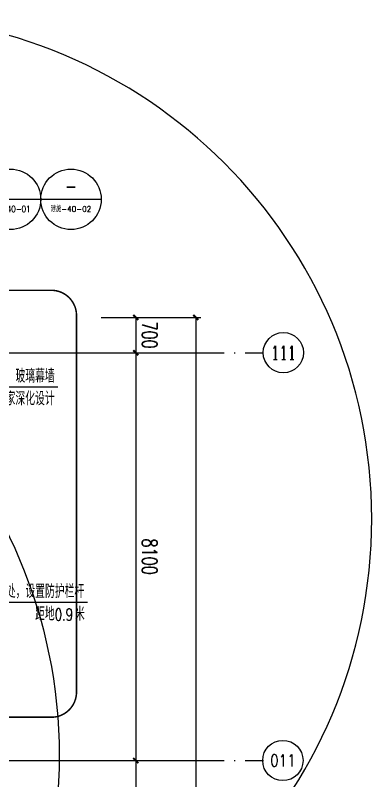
# Model space of a CAD drawing. Extents: x -1313754 to 847533, y 489853 to 941203.
# Drawn here: x -67074 to -60003, y 823320 to 838521 of the extents above; entities that cross this region are included whole.
import ezdxf
from ezdxf.enums import TextEntityAlignment as Align

# ---------------------------------------------------------------- set-up
doc = ezdxf.new("R2010")
doc.units = 0
doc.header["$LTSCALE"] = 1000
doc.header["$MEASUREMENT"] = 0
doc.linetypes.add('DASH', pattern=[0.35, 0.25, -0.1])
doc.linetypes.add('DOTE', pattern=[2.42, 2, -0.2, 0.02, -0.2])
doc.layers.get('Defpoints').update_dxf_attribs({"color": 210})
for name, color, linetype in [('A-AXIS-D', 1, 'Continuous'), ('A-AXIS-DOTE', 14, 'DOTE'), ('A-AXIS-DP', 126, 'Continuous'), ('A-AXIS-SYMB', 3, 'Continuous'), ('A-LIN-V', 9, 'Continuous'), ('AS-WALL', 40, 'Continuous'), ('DIM_ELEV', 3, 'Continuous'), ('PUB_TEXT', 7, 'Continuous'), ('SB_ZF消火栓', 10, 'Continuous')]:
    doc.layers.add(name, color=color, linetype=linetype)
doc.styles.add('_TCH_AXIS', font='COMPLEX', dxfattribs={"bigfont": 'GBCBIG'})
doc.styles.add('_TCH_DIM', font='SIMPLEX', dxfattribs={"bigfont": 'GBCBIG'})
doc.styles.add('_TCH_DIM_T3', font='SIMPLEX', dxfattribs={"width": 0.705882, "bigfont": 'GBCBIG'})
doc.styles.add('A-DIM_T3', font='SIMPLEX', dxfattribs={"width": 0.705882, "bigfont": 'GBCBIG'})
doc.dimstyles.new('_TCH_ARCH&&100', dxfattribs={"dimtxt": 297.5, "dimasz": 100, "dimexe": 100, "dimexo": 100, "dimgap": 126.25, "dimtad": 1, "dimdec": 0, "dimzin": 0, "dimdsep": 46, "dimtxsty": '_TCH_DIM_T3', "dimblk": 'ARCHTICK', "dimcen": 0.09, "dimclrt": 7, "dimazin": 2, "dimtfac": 1, "dimtdec": 0, "dimtix": 1, "dimtmove": 2, "dimatfit": 3, "dimfxl": 0, "dimtolj": 1, "dimtzin": 0, "dimarcsym": 0})
doc.dimstyles.new('A-DIM&&100', dxfattribs={"dimtxt": 297.5, "dimasz": 100, "dimexe": 100, "dimexo": 100, "dimgap": 126.25, "dimtad": 1, "dimdec": 0, "dimzin": 0, "dimdsep": 46, "dimtxsty": 'A-DIM_T3', "dimblk": 'ARCHTICK', "dimcen": 0.09, "dimclrt": 7, "dimazin": 2, "dimtfac": 1, "dimtdec": 0, "dimtix": 1, "dimtmove": 2, "dimatfit": 3, "dimfxl": 0, "dimtolj": 1, "dimtzin": 0, "dimarcsym": 0})

# ---------------------------------------------------------------- blocks, each defined once
blk = doc.blocks.new('_ArchTick')
at = {"color": 0, "linetype": 'ByBlock', "const_width": 0.4}
blk.add_lwpolyline([(-0.5, -0.5), (0.5, 0.5)], dxfattribs=at)
blk = doc.blocks.new('*D1332')
at = {"layer": 'A-AXIS-D', "color": 0, "lineweight": -2}
for p, q in [((155366, 27700), (156152, 27700)), ((156052, 27700), (156052, 27000)), ((155366, 27000), (156152, 27000))]:
    blk.add_line(p, q, dxfattribs=at)
at = {"layer": 'Defpoints', "color": 0}
for p in [(155266, 27700), (155266, 27000), (156052, 27000)]:
    blk.add_point(p, dxfattribs=at)
at = {"layer": 'A-AXIS-D', "color": 0, "lineweight": -2, "xscale": 100, "yscale": 100, "zscale": 100}
for p, rotation in [((156052, 27700), 90), ((156052, 27000), 270)]:
    blk.add_blockref('_ArchTick', p, dxfattribs=dict(at, rotation=rotation))
at = {"layer": 'A-AXIS-D', "color": 7, "insert": (156327, 27350), "char_height": 297.5, "attachment_point": 5, "rotation": 270, "style": 'A-DIM_T3'}
blk.add_mtext('\\A1;700', dxfattribs=at)
blk = doc.blocks.new('*D1333')
at = {"layer": 'A-AXIS-D', "color": 0, "lineweight": -2}
for p, q in [((155366, 27000), (156152, 27000)), ((156052, 27000), (156052, 18900)), ((155366, 18900), (156152, 18900))]:
    blk.add_line(p, q, dxfattribs=at)
at = {"layer": 'Defpoints', "color": 0}
for p in [(155266, 27000), (155266, 18900), (156052, 18900)]:
    blk.add_point(p, dxfattribs=at)
at = {"layer": 'A-AXIS-D', "color": 0, "lineweight": -2, "xscale": 100, "yscale": 100, "zscale": 100}
for p, rotation in [((156052, 27000), 90), ((156052, 18900), 270)]:
    blk.add_blockref('_ArchTick', p, dxfattribs=dict(at, rotation=rotation))
at = {"layer": 'A-AXIS-D', "color": 7, "insert": (156327, 22950), "char_height": 297.5, "attachment_point": 5, "rotation": 270, "style": 'A-DIM_T3'}
blk.add_mtext('\\A1;8100', dxfattribs=at)
blk = doc.blocks.new('*D1334')
at = {"layer": 'A-AXIS-D', "color": 0, "lineweight": -2}
for p, q in [((155366, 18900), (156152, 18900)), ((156052, 18900), (156052, 10800)), ((155366, 10800), (156152, 10800))]:
    blk.add_line(p, q, dxfattribs=at)
at = {"layer": 'Defpoints', "color": 0}
for p in [(155266, 18900), (155266, 10800), (156052, 10800)]:
    blk.add_point(p, dxfattribs=at)
at = {"layer": 'A-AXIS-D', "color": 0, "lineweight": -2, "xscale": 100, "yscale": 100, "zscale": 100}
for p, rotation in [((156052, 18900), 90), ((156052, 10800), 270)]:
    blk.add_blockref('_ArchTick', p, dxfattribs=dict(at, rotation=rotation))
at = {"layer": 'A-AXIS-D', "color": 7, "insert": (156327, 14850), "char_height": 297.5, "attachment_point": 5, "rotation": 270, "style": 'A-DIM_T3'}
blk.add_mtext('\\A1;8100', dxfattribs=at)
blk = doc.blocks.new('*D1369')
at = {"layer": 'A-AXIS-D', "color": 0, "lineweight": -2}
for p, q in [((155366, 27700), (157342, 27700)), ((157242, 27700), (157242, -63700)), ((155366, -63700), (157342, -63700))]:
    blk.add_line(p, q, dxfattribs=at)
at = {"layer": 'Defpoints', "color": 0}
for p in [(155266, 27700), (155266, -63700), (157242, -63700)]:
    blk.add_point(p, dxfattribs=at)
at = {"layer": 'A-AXIS-D', "color": 0, "lineweight": -2, "xscale": 100, "yscale": 100, "zscale": 100}
for p, rotation in [((157242, 27700), 90), ((157242, -63700), 270)]:
    blk.add_blockref('_ArchTick', p, dxfattribs=dict(at, rotation=rotation))
at = {"layer": 'A-AXIS-D', "color": 7, "insert": (157517, -18000), "char_height": 297.5, "attachment_point": 5, "rotation": 270, "style": '_TCH_DIM_T3'}
blk.add_mtext('\\A1;91400', dxfattribs=at)
blk = doc.blocks.new('3132')
at = {"layer": 'A-AXIS-SYMB'}
for p, q in [((-66570, 834866), (-67770, 834866)), ((-65370, 834866), (-66570, 834866))]:
    blk.add_line(p, q, dxfattribs=at)
for centre in [(-67170, 834866), (-65970, 834866)]:
    blk.add_circle(centre, 600, dxfattribs=at)
at = {"layer": 'DIM_ELEV', "linetype": 'DASH', "const_width": 30}
blk.add_lwpolyline([(-77020, 833060), (-66360, 833060, -0.414214), (-65860, 832560), (-65860, 825080, -0.414214), (-66360, 824580), (-77020, 824580, -0.414214), (-77520, 825080), (-77520, 832560, -0.414214)], format="xyb", close=True, dxfattribs=at)
at = {"layer": 'PUB_TEXT', "style": '_TCH_DIM'}
for s, height, width, p, p2 in [('-', 365, 0.777778, (-66091, 834954), (-65848, 834954)), ('建施-40-01', 120.6, 0.947735, (-67568, 834614), (-66771, 834614)), ('建施-40-02', 114.3, 0.947735, (-66370, 834618), (-65569, 834618))]:
    blk.add_text(s, height=height, dxfattribs=dict(at, width=width)).set_placement(p, p2, align=Align.FIT)
blk = doc.blocks.new('A$C5D961328')
at = {"layer": 'A-LIN-V', "ltscale": 500}
blk.add_circle((350, 40), 10001, dxfattribs=at)
blk = doc.blocks.new('234243242332')
at = {"layer": 'SB_ZF消火栓', "xscale": -1, "rotation": 180}
blk.add_blockref('A$C5D961328', (-70354, 828560), dxfattribs=at)
at = {"layer": 'SB_ZF消火栓'}
blk.add_blockref('A$C5D961328', (-76554, 823780), dxfattribs=at)
blk = doc.blocks.new('dote')
at = {"layer": 'A-AXIS-D'}
for centre in [(158981.5, 27001.1), (158971.5, 18901.1)]:
    blk.add_circle(centre, 400, dxfattribs=at)
at = {"layer": 'A-AXIS-DOTE'}
for p, q in [((134026.4, 27000), (158590, 27000)), ((134026.4, 18900), (158590, 18900))]:
    blk.add_line(p, q, dxfattribs=at)
at = {"layer": 'PUB_TEXT', "style": '_TCH_AXIS'}
for s, height, p, p2 in [('111', 265.5, (158735, 26868.4), (159228, 26868.4)), ('011', 241.21, (158718.8, 18780.5), (159224.2, 18780.5))]:
    blk.add_text(s, height=height, dxfattribs=at).set_placement(p, p2, align=Align.FIT)
at = {"layer": 'A-AXIS-D'}
for base, p1, p2, dimstyle, picture, middle in [((156052.2, 27000), (155265.8, 27700), (155265.8, 27000), 'A-DIM&&100', '*D1332', (156327.2, 27350)), ((157241.9, -63700), (155265.8, 27700), (155265.8, -63700), '_TCH_ARCH&&100', '*D1369', (157516.9, -18000)), ((156052.2, 18900), (155265.8, 27000), (155265.8, 18900), 'A-DIM&&100', '*D1333', (156327.2, 22950)), ((156052.2, 10800), (155265.8, 18900), (155265.8, 10800), 'A-DIM&&100', '*D1334', (156327.2, 14850))]:
    dim = blk.add_linear_dim(base=base, p1=p1, p2=p2, angle=270, dimstyle=dimstyle, override={"dimgap": 0}, dxfattribs=at)
    dim.commit()
    dim.dimension.update_dxf_attribs({"geometry": picture, "text_midpoint": middle, "dimtype": 161, "text_rotation": 270})

msp = doc.modelspace()

# ---------------------------------------------------------------- linework, layer by layer
at = {"layer": 'A-AXIS-SYMB'}
for p, q in [((-67640, 831140), (-66230, 831140)), ((-68097.7, 826864), (-65639.2, 826864))]:
    msp.add_line(p, q, dxfattribs=at)

# ---------------------------------------------------------------- block references
at = {"layer": 'A-AXIS-DP'}
msp.add_blockref('3132', (0, 0), dxfattribs=at)
at = {"layer": 'AS-WALL'}
msp.add_blockref('dote', (-220736.4, 804820), dxfattribs=at)
at = {"layer": 'SB_ZF消火栓', "linetype": 'Continuous'}
msp.add_blockref('234243242332', (0, 0), dxfattribs=at)

# ---------------------------------------------------------------- texts
at = {"layer": 'PUB_TEXT', "style": '_TCH_DIM'}
for s, height, p in [('玻璃幕墙', 270.07, (-67070.6, 831224)), ('厂家深化设计', 270.07, (-67460.8, 830776)), ('落地玻璃处，设置防护栏杆', 270.071, (-68040.6, 826948)), ('距地', 270.07, (-66683.2, 826500)), ('米', 270.1, (-65890, 826500))]:
    msp.add_text(s, height=height, dxfattribs=at).set_placement(p)
at = {"layer": 'PUB_TEXT', "style": '_TCH_DIM', "width": 0.705882}
msp.add_text('0.9', height=238, dxfattribs=at).set_placement((-66290, 826500))

doc.saveas('drawing.dxf')
